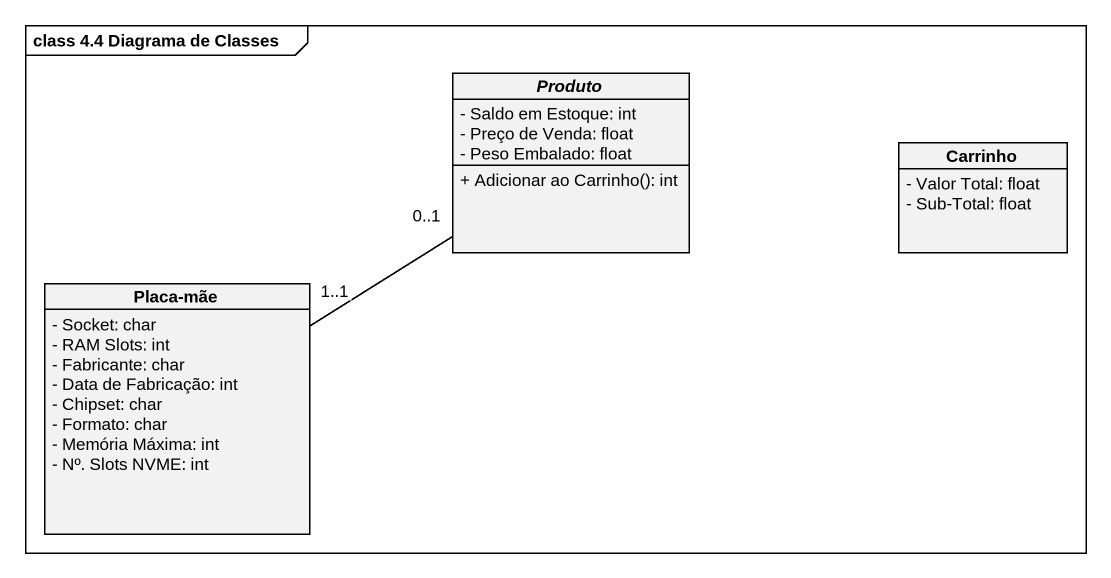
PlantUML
@startuml
mainframe class 4.4 Diagrama de Classes
hide circle
hide empty members
skinparam classAttributeIconSize 0
abstract class Produto {
  - Saldo em Estoque: int
  - Preço de Venda: float
  - Peso Embalado: float
  + Adicionar ao Carrinho(): int
}
class Carrinho {
  - Valor Total: float
  - Sub-Total: float
}
class "Placa-mãe" as Placa_mãe {
  - Socket: char
  - RAM Slots: int
  - Fabricante: char
  - Data de Fabricação: int
  - Chipset: char
  - Formato: char
  - Memória Máxima: int
  - Nº. Slots NVME: int
}
Placa_mãe "1..1" -up- "0..1" Produto
@enduml
